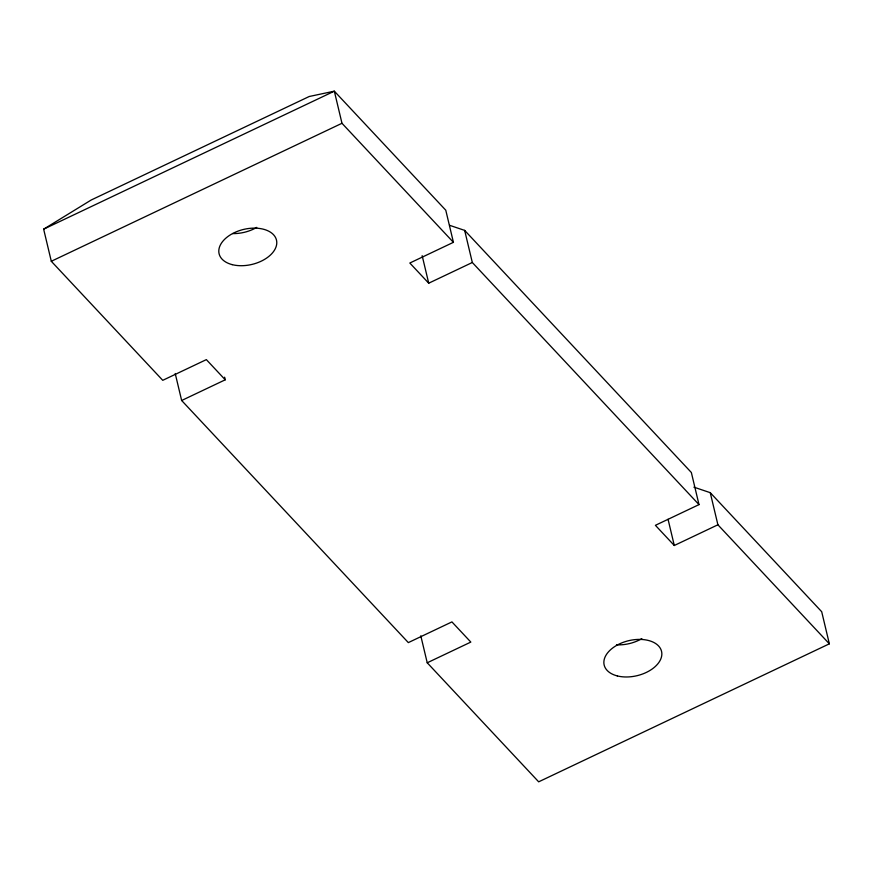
<?xml version="1.0" encoding="UTF-8"?>
<svg xmlns="http://www.w3.org/2000/svg" width="873" height="873" viewBox="0 0 873 873"><rect width="100%" height="100%" fill="white"/><g stroke="black" fill="none" stroke-linecap="round" stroke-linejoin="round"><path stroke-width="1.31" d="M175.222 373.524L181.649 400.5L225.245 379.799L206.355 359.621L162.749 380.322L51.3 261.278L43.65 229.173L91.228 199.993L309.228 96.499L334.326 91.174L445.776 210.218L453.425 242.323L409.83 263.024L428.719 283.201L472.315 262.5L699 504.616L655.405 525.317L674.294 545.494L717.901 524.793L829.35 643.827L538.674 781.826L427.224 662.782L420.797 635.817M43.65 229.173L334.326 91.174L341.976 123.289L453.425 242.323M51.3 261.278L341.976 123.289M427.224 662.782L470.82 642.081L451.93 621.903L408.335 642.604L181.649 400.5M449.584 225.299L464.665 230.396L691.351 472.5L699 504.616M693.904 487.156L710.251 492.678L821.7 611.722L829.35 643.827M710.251 492.678L717.901 524.793M668.052 519.271L674.294 545.494M464.665 230.396L472.315 262.5M422.161 255.68L428.719 283.201M224.623 377.18L225.245 379.799M256.76 227.384A29.496 17.995 -13.4 0 1 232.611 233.593M641.83 638.654A29.496 17.995 -13.4 0 1 616.48 644.82M232.196 264.639A29.496 17.995 -13.4 0 0 276.752 243.491A29.496 17.995 -13.4 0 0 234.422 232.633A29.496 17.995 -13.4 0 0 232.196 264.639M617.266 675.909A29.496 17.995 -13.4 0 0 661.821 654.75A29.496 17.995 -13.4 0 0 619.481 643.903A29.496 17.995 -13.4 0 0 617.266 675.909"/></g></svg>
